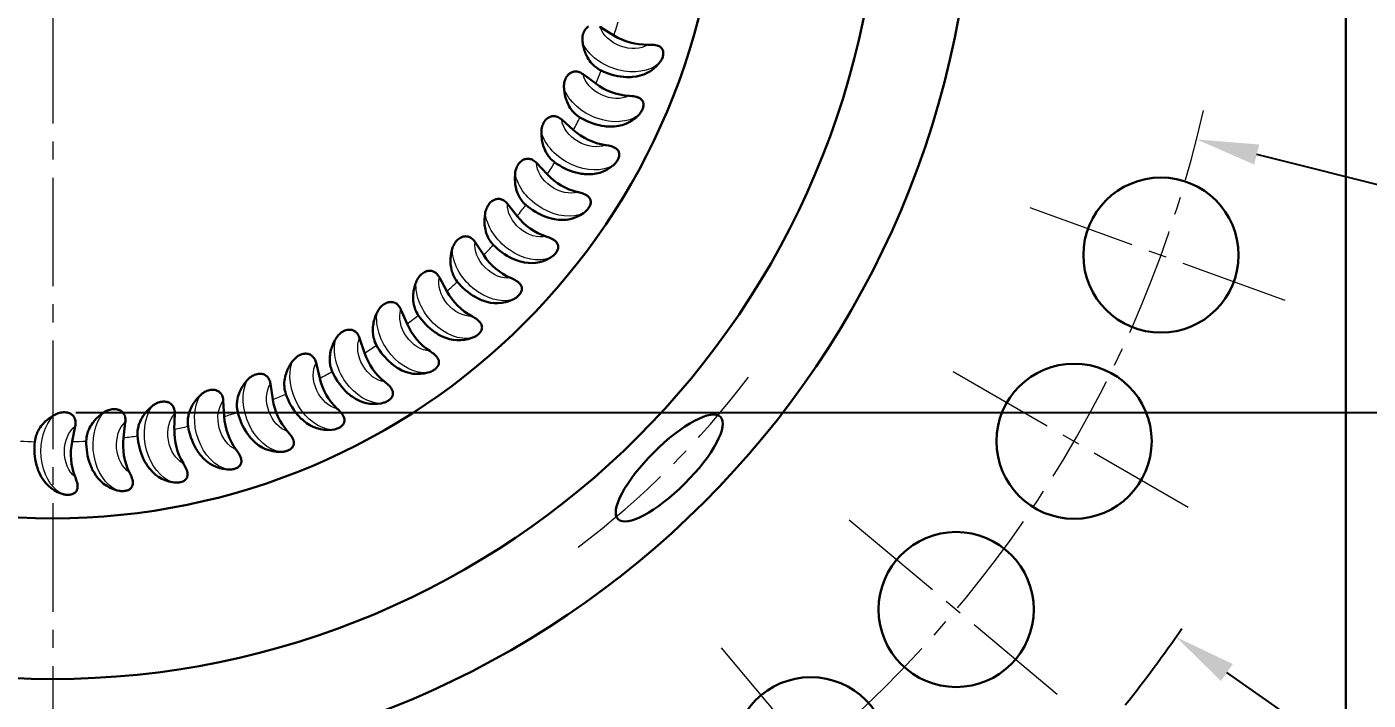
# Model space of a CAD drawing. Extents: x 89 to 510, y -61 to 440.
# Drawn here: x 232.6 to 297.4, y 161.2 to 193.7 of the extents above; entities that cross this region are included whole.
import ezdxf

# ---------------------------------------------------------------- set-up
doc = ezdxf.new("R2010")
doc.units = 0
doc.header["$LTSCALE"] = 7
doc.header["$MEASUREMENT"] = 0
doc.linetypes.add('CENTER2', pattern=[1.125, 0.75, -0.125, 0.125, -0.125])
doc.layers.get('0').update_dxf_attribs({"linetype": 'CONTINUOUS', "lineweight": 15})
for name, color, linetype, lineweight in [('1', 1, 'CENTER2', 15), ('3', 3, 'CONTINUOUS', 30), ('8', 252, 'CONTINUOUS', 15)]:
    doc.layers.add(name, color=color, linetype=linetype, lineweight=lineweight)
doc.styles.add('ITALICT', font='ITALICT.shx', dxfattribs={"width": 0.8, "height": 3})
doc.dimstyles.get("Standard").update_dxf_attribs({"dimtxt": 3, "dimasz": 3, "dimexe": 0.5, "dimexo": 0.5, "dimgap": 0.8, "dimtad": 1, "dimdsep": 46, "dimtxsty": 'ITALICT', "dimcen": 0.09, "dimazin": 2, "dimtfac": 1, "dimtmove": 0, "dimatfit": 3, "dimfxl": 1, "dimtolj": 1, "dimtzin": 0, "dimarcsym": 0})

# ---------------------------------------------------------------- blocks, each defined once
blk = doc.blocks.new('*D10')
at = {"color": 0, "lineweight": -2}
for p, q in [((233.724, 229.295), (314.622, 229.295)), ((314.122, 178.096), (314.122, 226.295)), ((234.923, 175.096), (314.622, 175.096))]:
    blk.add_line(p, q, dxfattribs=at)
at = {"color": 0}
for points in [[(314.622, 226.295), (313.622, 226.295), (314.122, 229.295)], [(313.622, 178.096), (314.622, 178.096), (314.122, 175.096)]]:
    blk.add_solid(points, dxfattribs=at)
at = {"color": 0, "insert": (311.822, 203.447), "char_height": 3, "attachment_point": 5, "rotation": 90, "style": 'ITALICT'}
blk.add_mtext('\\A1;54.2', dxfattribs=at)
blk = doc.blocks.new('*D46')
at = {"color": 0, "lineweight": -2}
for p, q in [((234.307, 278.197), (340.204, 278.197)), ((339.704, 275.197), (339.704, 129.197)), ((234.307, 126.197), (340.204, 126.197))]:
    blk.add_line(p, q, dxfattribs=at)
at = {"color": 0}
for points in [[(339.204, 275.197), (340.204, 275.197), (339.704, 278.197)], [(339.204, 129.197), (340.204, 129.197), (339.704, 126.197)]]:
    blk.add_solid(points, dxfattribs=at)
at = {"color": 0, "insert": (337.404, 202.197), "char_height": 3, "attachment_point": 5, "rotation": 90, "style": 'ITALICT'}
blk.add_mtext('\\A1;152', dxfattribs=at)
blk = doc.blocks.new('*D49')
at = {"color": 0, "lineweight": -2}
blk.add_line((306.788, 183.85), (291.997, 187.568), dxfattribs=at)
at = {"color": 0}
blk.add_solid([(292.119, 188.053), (291.875, 187.084), (289.087, 188.3)], dxfattribs=at)
at = {"color": 0, "insert": (303.026, 187.167), "char_height": 3, "attachment_point": 5, "rotation": 345.88822, "style": 'ITALICT'}
blk.add_mtext('\\A1;R57', dxfattribs=at)
blk = doc.blocks.new('*D50')
at = {"color": 0, "lineweight": -2}
blk.add_line((309.376, 149.346), (290.556, 162.509), dxfattribs=at)
blk.add_arc((233.807, 202.197), 66.25, 321.48913, 325.46446, dxfattribs=at)
at = {"color": 0}
blk.add_solid([(290.842, 162.919), (290.269, 162.099), (288.098, 164.228)], dxfattribs=at)
at = {"color": 0, "insert": (304.56, 155.521), "char_height": 3, "attachment_point": 5, "rotation": 325.03204, "style": 'ITALICT'}
blk.add_mtext('\\A1;R66.25', dxfattribs=at)

msp = doc.modelspace()

# ---------------------------------------------------------------- linework, layer by layer
at = {"layer": '1'}
for p, q in [((233.807, 202.197), (233.807, 126.197)), ((281.027, 185.011), (293.713, 180.394)), ((277.325, 177.072), (289.017, 170.322)), ((272.301, 169.897), (282.643, 161.22)), ((266.108, 163.704), (274.785, 153.362))]:
    msp.add_line(p, q, dxfattribs=at)
for radius, start, end in [(57, 193.46273, 347.32974), (42.14, 307.06668, 322.93332)]:
    msp.add_arc((233.807, 202.197), radius, start, end, dxfattribs=at)
at = {"layer": '3'}
msp.add_line((296.307, 245.438), (296.307, 158.957), dxfattribs=at)
for centre, radius in [((233.807, 202.197), 44.5), ((233.807, 202.197), 40.001), ((233.807, 202.197), 32.23), ((287.37, 182.702), 3.75), ((283.171, 173.697), 3.75), ((277.472, 165.558), 3.75), ((270.446, 158.533), 3.75)]:
    msp.add_circle(centre, radius, dxfattribs=at)
msp.add_ellipse((263.605, 172.4), major_axis=(-2.475, -2.475), ratio=0.304005, dxfattribs=at)
at = {"layer": '8', "lineweight": 30, "ltscale": 0.019004}
for p, q in [((260.929, 193.327), (260.281, 193.724)), ((260.053, 190.997), (259.442, 191.449)), ((256.26, 184.586), (255.786, 185.181)), ((254.639, 182.696), (254.22, 183.33)), ((252.86, 180.955), (252.498, 181.623)), ((250.936, 179.375), (250.633, 180.072)), ((248.882, 177.969), (248.641, 178.69)), ((244.446, 175.719), (244.333, 176.471)), ((239.686, 174.274), (239.706, 175.034)), ((237.23, 173.868), (237.316, 174.623))]:
    msp.add_line(p, q, dxfattribs=at)
at = {"layer": '8', "lineweight": 30, "ltscale": 0.019005}
for p, q in [((258.977, 188.752), (258.407, 189.256)), ((257.709, 186.61), (257.186, 187.161)), ((246.713, 176.747), (246.536, 177.486)), ((242.098, 174.893), (242.051, 175.652)), ((234.748, 173.678), (234.9, 174.422))]:
    msp.add_line(p, q, dxfattribs=at)
at = {"layer": '8', "lineweight": 30}
for points in [[(259.709, 193.765), (259.676, 193.743), (259.646, 193.72), (259.618, 193.696), (259.593, 193.671), (259.571, 193.645), (259.531, 193.591), (259.498, 193.535), (259.471, 193.477), (259.449, 193.418), (259.431, 193.356), (259.419, 193.293), (259.411, 193.228), (259.407, 193.162), (259.408, 193.094), (259.413, 193.024), (259.422, 192.953)], [(260.281, 193.724), (260.238, 193.749)], [(260.313, 191.629), (260.237, 191.669), (260.163, 191.715), (260.102, 191.757), (260.043, 191.802), (259.995, 191.842), (259.949, 191.885), (259.909, 191.924), (259.871, 191.964), (259.806, 192.041), (259.751, 192.115), (259.703, 192.187), (259.661, 192.258), (259.624, 192.326), (259.592, 192.393), (259.563, 192.459), (259.537, 192.524), (259.514, 192.588), (259.494, 192.651), (259.46, 192.774), (259.433, 192.894), (259.422, 192.953)], [(263.107, 191.973), (263.163, 192.045), (263.189, 192.083), (263.213, 192.122), (263.235, 192.162), (263.255, 192.203), (263.273, 192.245), (263.288, 192.287), (263.3, 192.329), (263.31, 192.372), (263.316, 192.414), (263.319, 192.456), (263.319, 192.496), (263.315, 192.535), (263.307, 192.573), (263.296, 192.608), (263.282, 192.641), (263.265, 192.672), (263.245, 192.701), (263.223, 192.726), (263.198, 192.75), (263.171, 192.771), (263.143, 192.79), (263.112, 192.806), (263.081, 192.821), (263.048, 192.833), (263.014, 192.844), (262.945, 192.86), (262.873, 192.871), (262.799, 192.878), (262.724, 192.881), (262.612, 192.881), (262.574, 192.88)], [(259.442, 191.449), (259.401, 191.478), (259.359, 191.504), (259.308, 191.53), (259.255, 191.553), (259.205, 191.569), (259.154, 191.58), (259.114, 191.584), (259.074, 191.586), (259.043, 191.585), (259.012, 191.581), (258.96, 191.571), (258.916, 191.557), (258.876, 191.54), (258.841, 191.521), (258.808, 191.501), (258.779, 191.479), (258.752, 191.456), (258.727, 191.432), (258.683, 191.382), (258.645, 191.329), (258.613, 191.274), (258.586, 191.216), (258.563, 191.156), (258.545, 191.095), (258.532, 191.031), (258.522, 190.965), (258.517, 190.897), (258.516, 190.828), (258.519, 190.756)], [(261.822, 191.32), (261.753, 191.315), (261.683, 191.312), (261.613, 191.312), (261.544, 191.313), (261.403, 191.322), (261.262, 191.337), (261.122, 191.36), (260.982, 191.389), (260.843, 191.425), (260.707, 191.468), (260.572, 191.516), (260.441, 191.569), (260.313, 191.629)], [(259.291, 189.359), (259.219, 189.406), (259.149, 189.457), (259.092, 189.505), (259.037, 189.555), (258.993, 189.599), (258.95, 189.646), (258.915, 189.688), (258.88, 189.732), (258.822, 189.814), (258.774, 189.893), (258.732, 189.969), (258.696, 190.042), (258.666, 190.114), (258.639, 190.183), (258.616, 190.252), (258.596, 190.318), (258.579, 190.384), (258.564, 190.448), (258.541, 190.574), (258.525, 190.696), (258.519, 190.756)], [(262.105, 189.458), (262.167, 189.526), (262.195, 189.561), (262.223, 189.598), (262.248, 189.636), (262.272, 189.675), (262.293, 189.714), (262.312, 189.755), (262.328, 189.796), (262.341, 189.838), (262.351, 189.879), (262.358, 189.92), (262.361, 189.961), (262.36, 190), (262.356, 190.038), (262.348, 190.075), (262.337, 190.109), (262.323, 190.141), (262.305, 190.171), (262.285, 190.199), (262.263, 190.224), (262.238, 190.248), (262.211, 190.269), (262.182, 190.288), (262.152, 190.305), (262.121, 190.32), (262.088, 190.334), (262.02, 190.356), (261.949, 190.374), (261.876, 190.387), (261.802, 190.396), (261.69, 190.406), (261.653, 190.408)], [(258.407, 189.256), (258.369, 189.288), (258.33, 189.317), (258.281, 189.348), (258.231, 189.375), (258.182, 189.396), (258.132, 189.411), (258.093, 189.419), (258.053, 189.424), (258.022, 189.426), (257.991, 189.425), (257.938, 189.419), (257.893, 189.409), (257.852, 189.395), (257.815, 189.38), (257.781, 189.362), (257.75, 189.343), (257.721, 189.323), (257.694, 189.301), (257.646, 189.255), (257.604, 189.206), (257.567, 189.154), (257.535, 189.098), (257.507, 189.041), (257.483, 188.981), (257.464, 188.918), (257.449, 188.854), (257.438, 188.787), (257.431, 188.717), (257.428, 188.645)], [(260.767, 188.919), (260.698, 188.921), (260.629, 188.924), (260.559, 188.93), (260.489, 188.937), (260.35, 188.958), (260.211, 188.986), (260.073, 189.021), (259.936, 189.062), (259.801, 189.11), (259.669, 189.164), (259.539, 189.224), (259.413, 189.289), (259.291, 189.359)], [(258.075, 187.187), (258.007, 187.24), (257.942, 187.297), (257.889, 187.349), (257.839, 187.404), (257.799, 187.452), (257.761, 187.502), (257.729, 187.547), (257.698, 187.594), (257.648, 187.681), (257.606, 187.764), (257.571, 187.843), (257.542, 187.919), (257.518, 187.993), (257.497, 188.065), (257.48, 188.135), (257.466, 188.203), (257.455, 188.27), (257.446, 188.335), (257.433, 188.462), (257.428, 188.585), (257.428, 188.645)], [(260.887, 187.041), (260.954, 187.102), (260.986, 187.135), (261.016, 187.169), (261.045, 187.205), (261.072, 187.241), (261.097, 187.279), (261.119, 187.318), (261.139, 187.358), (261.155, 187.398), (261.169, 187.438), (261.179, 187.479), (261.186, 187.519), (261.189, 187.558), (261.188, 187.596), (261.183, 187.633), (261.175, 187.668), (261.164, 187.702), (261.149, 187.733), (261.131, 187.762), (261.111, 187.79), (261.088, 187.815), (261.063, 187.838), (261.036, 187.86), (261.008, 187.88), (260.978, 187.898), (260.947, 187.914), (260.881, 187.943), (260.812, 187.966), (260.74, 187.985), (260.667, 188.001), (260.556, 188.021), (260.519, 188.026)], [(257.186, 187.161), (257.151, 187.196), (257.114, 187.229), (257.068, 187.264), (257.02, 187.296), (256.974, 187.32), (256.925, 187.34), (256.886, 187.351), (256.847, 187.36), (256.816, 187.364), (256.785, 187.366), (256.733, 187.364), (256.686, 187.358), (256.645, 187.349), (256.606, 187.336), (256.571, 187.322), (256.538, 187.305), (256.508, 187.288), (256.479, 187.269), (256.427, 187.227), (256.381, 187.181), (256.339, 187.132), (256.303, 187.08), (256.27, 187.025), (256.241, 186.968), (256.217, 186.907), (256.196, 186.844), (256.179, 186.778), (256.166, 186.71), (256.157, 186.638)], [(259.507, 186.62), (259.438, 186.628), (259.37, 186.637), (259.301, 186.649), (259.232, 186.662), (259.095, 186.695), (258.959, 186.735), (258.825, 186.782), (258.692, 186.835), (258.562, 186.894), (258.435, 186.96), (258.311, 187.03), (258.191, 187.106), (258.075, 187.187)], [(256.675, 185.129), (256.611, 185.188), (256.551, 185.251), (256.503, 185.307), (256.458, 185.366), (256.422, 185.417), (256.389, 185.47), (256.361, 185.518), (256.335, 185.567), (256.292, 185.658), (256.258, 185.744), (256.23, 185.826), (256.208, 185.905), (256.19, 185.981), (256.176, 186.054), (256.165, 186.125), (256.157, 186.194), (256.151, 186.262), (256.147, 186.328), (256.146, 186.455), (256.152, 186.578), (256.157, 186.638)], [(255.786, 185.181), (255.755, 185.219), (255.721, 185.255), (255.678, 185.294), (255.633, 185.329), (255.589, 185.357), (255.542, 185.381), (255.505, 185.396), (255.466, 185.408), (255.436, 185.415), (255.405, 185.42), (255.353, 185.423), (255.306, 185.421), (255.263, 185.415), (255.224, 185.406), (255.188, 185.394), (255.154, 185.381), (255.122, 185.366), (255.092, 185.349), (255.036, 185.312), (254.986, 185.271), (254.941, 185.226), (254.899, 185.177), (254.862, 185.125), (254.829, 185.07), (254.799, 185.012), (254.773, 184.951), (254.75, 184.887), (254.731, 184.82), (254.716, 184.75)], [(259.463, 184.738), (259.535, 184.794), (259.57, 184.824), (259.603, 184.855), (259.635, 184.888), (259.665, 184.922), (259.693, 184.958), (259.718, 184.994), (259.741, 185.032), (259.762, 185.071), (259.779, 185.11), (259.792, 185.149), (259.802, 185.189), (259.809, 185.228), (259.811, 185.266), (259.81, 185.303), (259.805, 185.338), (259.796, 185.373), (259.784, 185.405), (259.769, 185.436), (259.751, 185.465), (259.731, 185.492), (259.708, 185.518), (259.683, 185.541), (259.657, 185.563), (259.628, 185.584), (259.598, 185.603), (259.535, 185.637), (259.468, 185.667), (259.399, 185.692), (259.328, 185.714), (259.219, 185.743), (259.182, 185.752)], [(258.052, 184.44), (257.984, 184.453), (257.916, 184.468), (257.849, 184.486), (257.781, 184.505), (257.648, 184.55), (257.516, 184.602), (257.386, 184.66), (257.258, 184.725), (257.134, 184.795), (257.013, 184.871), (256.896, 184.952), (256.783, 185.038), (256.675, 185.129)], [(255.1, 183.2), (255.042, 183.265), (254.988, 183.333), (254.945, 183.393), (254.905, 183.455), (254.874, 183.51), (254.845, 183.566), (254.821, 183.616), (254.8, 183.667), (254.765, 183.762), (254.738, 183.85), (254.718, 183.934), (254.702, 184.015), (254.691, 184.092), (254.683, 184.166), (254.679, 184.238), (254.677, 184.307), (254.677, 184.375), (254.679, 184.441), (254.689, 184.568), (254.706, 184.69), (254.716, 184.75)], [(254.22, 183.33), (254.191, 183.37), (254.161, 183.409), (254.122, 183.452), (254.08, 183.491), (254.038, 183.523), (253.994, 183.551), (253.958, 183.569), (253.921, 183.584), (253.891, 183.594), (253.861, 183.601), (253.809, 183.609), (253.762, 183.611), (253.719, 183.609), (253.679, 183.603), (253.642, 183.595), (253.607, 183.585), (253.574, 183.572), (253.542, 183.558), (253.484, 183.527), (253.43, 183.49), (253.381, 183.449), (253.336, 183.404), (253.294, 183.355), (253.256, 183.303), (253.221, 183.248), (253.19, 183.19), (253.162, 183.128), (253.137, 183.062), (253.116, 182.994)], [(257.844, 182.569), (257.921, 182.617), (257.958, 182.644), (257.994, 182.673), (258.028, 182.703), (258.061, 182.734), (258.092, 182.767), (258.12, 182.802), (258.147, 182.837), (258.17, 182.874), (258.19, 182.911), (258.208, 182.949), (258.221, 182.988), (258.231, 183.026), (258.236, 183.064), (258.238, 183.101), (258.236, 183.137), (258.231, 183.172), (258.222, 183.205), (258.209, 183.237), (258.194, 183.267), (258.176, 183.296), (258.156, 183.324), (258.133, 183.35), (258.108, 183.374), (258.082, 183.397), (258.054, 183.418), (257.994, 183.458), (257.93, 183.493), (257.863, 183.524), (257.794, 183.553), (257.688, 183.591), (257.653, 183.603)], [(253.363, 181.417), (253.311, 181.486), (253.263, 181.559), (253.226, 181.622), (253.191, 181.688), (253.165, 181.745), (253.141, 181.803), (253.122, 181.855), (253.105, 181.908), (253.078, 182.005), (253.06, 182.096), (253.047, 182.181), (253.038, 182.263), (253.034, 182.34), (253.032, 182.415), (253.034, 182.487), (253.038, 182.557), (253.044, 182.624), (253.052, 182.69), (253.073, 182.816), (253.1, 182.936), (253.116, 182.994)], [(256.412, 182.394), (256.345, 182.413), (256.279, 182.435), (256.213, 182.458), (256.148, 182.483), (256.019, 182.539), (255.892, 182.602), (255.768, 182.672), (255.646, 182.747), (255.529, 182.828), (255.415, 182.915), (255.305, 183.006), (255.2, 183.101), (255.1, 183.2)], [(252.498, 181.623), (252.473, 181.666), (252.446, 181.707), (252.411, 181.753), (252.372, 181.795), (252.334, 181.831), (252.292, 181.863), (252.258, 181.884), (252.222, 181.902), (252.193, 181.914), (252.164, 181.924), (252.113, 181.936), (252.066, 181.942), (252.023, 181.944), (251.983, 181.942), (251.945, 181.937), (251.91, 181.93), (251.875, 181.92), (251.843, 181.909), (251.782, 181.883), (251.725, 181.851), (251.673, 181.814), (251.624, 181.773), (251.578, 181.729), (251.535, 181.68), (251.496, 181.628), (251.459, 181.573), (251.426, 181.513), (251.396, 181.451), (251.369, 181.384)], [(256.041, 180.548), (256.122, 180.59), (256.162, 180.614), (256.2, 180.639), (256.237, 180.666), (256.272, 180.694), (256.306, 180.725), (256.337, 180.756), (256.367, 180.79), (256.393, 180.824), (256.417, 180.86), (256.437, 180.896), (256.454, 180.933), (256.467, 180.97), (256.476, 181.007), (256.481, 181.044), (256.482, 181.08), (256.48, 181.115), (256.474, 181.149), (256.464, 181.182), (256.452, 181.214), (256.436, 181.244), (256.418, 181.273), (256.398, 181.301), (256.375, 181.328), (256.351, 181.353), (256.325, 181.377), (256.269, 181.421), (256.208, 181.462), (256.144, 181.499), (256.078, 181.533), (255.976, 181.581), (255.941, 181.596)], [(251.478, 179.792), (251.432, 179.865), (251.39, 179.941), (251.359, 180.008), (251.33, 180.077), (251.309, 180.136), (251.29, 180.196), (251.276, 180.249), (251.263, 180.303), (251.245, 180.402), (251.234, 180.494), (251.229, 180.581), (251.228, 180.663), (251.23, 180.74), (251.235, 180.815), (251.243, 180.886), (251.253, 180.955), (251.265, 181.022), (251.279, 181.087), (251.311, 181.21), (251.348, 181.327), (251.369, 181.384)], [(254.6, 180.499), (254.535, 180.524), (254.471, 180.551), (254.408, 180.58), (254.345, 180.611), (254.221, 180.678), (254.1, 180.752), (253.982, 180.832), (253.868, 180.918), (253.758, 181.009), (253.652, 181.105), (253.55, 181.205), (253.454, 181.309), (253.363, 181.417)], [(250.633, 180.072), (250.612, 180.117), (250.589, 180.16), (250.558, 180.209), (250.523, 180.255), (250.488, 180.294), (250.449, 180.329), (250.417, 180.353), (250.383, 180.374), (250.355, 180.389), (250.327, 180.401), (250.277, 180.418), (250.231, 180.428), (250.189, 180.433), (250.149, 180.435), (250.111, 180.433), (250.074, 180.429), (250.039, 180.423), (250.006, 180.415), (249.943, 180.393), (249.884, 180.366), (249.828, 180.335), (249.776, 180.298), (249.726, 180.258), (249.68, 180.213), (249.636, 180.165), (249.595, 180.113), (249.556, 180.057), (249.521, 179.997), (249.488, 179.933)], [(249.458, 178.337), (249.418, 178.414), (249.384, 178.494), (249.358, 178.563), (249.336, 178.634), (249.319, 178.694), (249.306, 178.756), (249.296, 178.81), (249.288, 178.865), (249.279, 178.966), (249.276, 179.058), (249.278, 179.145), (249.284, 179.226), (249.294, 179.304), (249.305, 179.377), (249.319, 179.448), (249.335, 179.516), (249.353, 179.581), (249.372, 179.644), (249.415, 179.764), (249.463, 179.878), (249.488, 179.933)], [(252.63, 178.77), (252.567, 178.8), (252.506, 178.833), (252.445, 178.867), (252.386, 178.903), (252.268, 178.981), (252.154, 179.065), (252.044, 179.155), (251.937, 179.25), (251.835, 179.351), (251.738, 179.456), (251.646, 179.564), (251.559, 179.676), (251.478, 179.792)], [(254.07, 178.693), (254.154, 178.728), (254.195, 178.748), (254.236, 178.769), (254.275, 178.793), (254.313, 178.818), (254.349, 178.845), (254.383, 178.874), (254.415, 178.905), (254.444, 178.937), (254.471, 178.97), (254.494, 179.005), (254.514, 179.04), (254.531, 179.076), (254.543, 179.112), (254.551, 179.149), (254.555, 179.184), (254.556, 179.22), (254.553, 179.254), (254.546, 179.288), (254.537, 179.32), (254.524, 179.352), (254.509, 179.382), (254.491, 179.412), (254.471, 179.44), (254.449, 179.467), (254.425, 179.493), (254.373, 179.543), (254.316, 179.588), (254.255, 179.631), (254.192, 179.671), (254.094, 179.727), (254.061, 179.745)], [(248.641, 178.69), (248.624, 178.736), (248.604, 178.782), (248.578, 178.833), (248.547, 178.882), (248.516, 178.923), (248.48, 178.962), (248.45, 178.989), (248.418, 179.013), (248.392, 179.03), (248.364, 179.045), (248.316, 179.066), (248.272, 179.08), (248.23, 179.088), (248.19, 179.093), (248.152, 179.095), (248.115, 179.094), (248.08, 179.091), (248.046, 179.086), (247.981, 179.07), (247.92, 179.048), (247.862, 179.022), (247.806, 178.99), (247.753, 178.954), (247.703, 178.913), (247.655, 178.869), (247.61, 178.821), (247.567, 178.768), (247.526, 178.712), (247.488, 178.651)], [(247.319, 177.064), (247.286, 177.144), (247.258, 177.226), (247.239, 177.298), (247.223, 177.37), (247.212, 177.432), (247.204, 177.494), (247.199, 177.55), (247.196, 177.605), (247.196, 177.706), (247.201, 177.798), (247.21, 177.884), (247.223, 177.965), (247.239, 178.041), (247.257, 178.113), (247.278, 178.182), (247.299, 178.249), (247.323, 178.312), (247.348, 178.373), (247.401, 178.49), (247.458, 178.599), (247.488, 178.651)], [(250.516, 177.218), (250.457, 177.254), (250.399, 177.292), (250.341, 177.332), (250.285, 177.373), (250.174, 177.46), (250.068, 177.554), (249.966, 177.653), (249.868, 177.758), (249.775, 177.866), (249.688, 177.979), (249.605, 178.096), (249.529, 178.215), (249.458, 178.337)], [(246.536, 177.486), (246.523, 177.534), (246.507, 177.581), (246.486, 177.634), (246.459, 177.686), (246.431, 177.73), (246.399, 177.771), (246.371, 177.801), (246.342, 177.828), (246.317, 177.847), (246.291, 177.864), (246.245, 177.889), (246.202, 177.907), (246.161, 177.919), (246.121, 177.928), (246.084, 177.933), (246.047, 177.935), (246.012, 177.935), (245.977, 177.933), (245.911, 177.923), (245.849, 177.907), (245.788, 177.885), (245.73, 177.858), (245.675, 177.827), (245.621, 177.791), (245.569, 177.751), (245.52, 177.707), (245.472, 177.658), (245.427, 177.605), (245.383, 177.548)], [(251.944, 177.016), (252.031, 177.044), (252.074, 177.06), (252.116, 177.078), (252.157, 177.098), (252.197, 177.12), (252.235, 177.144), (252.272, 177.17), (252.307, 177.197), (252.339, 177.227), (252.368, 177.258), (252.394, 177.29), (252.417, 177.324), (252.437, 177.358), (252.452, 177.393), (252.463, 177.428), (252.471, 177.464), (252.474, 177.499), (252.474, 177.533), (252.471, 177.567), (252.464, 177.601), (252.454, 177.633), (252.441, 177.665), (252.426, 177.696), (252.409, 177.726), (252.389, 177.755), (252.367, 177.783), (252.32, 177.836), (252.267, 177.887), (252.21, 177.935), (252.151, 177.98), (252.059, 178.044), (252.028, 178.065)], [(245.077, 175.982), (245.051, 176.065), (245.031, 176.149), (245.018, 176.222), (245.008, 176.295), (245.003, 176.358), (245, 176.421), (245, 176.476), (245.002, 176.532), (245.01, 176.632), (245.023, 176.723), (245.04, 176.808), (245.06, 176.888), (245.083, 176.962), (245.107, 177.033), (245.133, 177.1), (245.161, 177.164), (245.19, 177.225), (245.22, 177.284), (245.283, 177.395), (245.349, 177.499), (245.383, 177.548)], [(248.275, 175.857), (248.22, 175.898), (248.165, 175.941), (248.111, 175.985), (248.058, 176.031), (247.956, 176.128), (247.858, 176.23), (247.765, 176.338), (247.677, 176.451), (247.594, 176.567), (247.516, 176.687), (247.444, 176.811), (247.378, 176.936), (247.319, 177.064)], [(242.749, 175.099), (242.731, 175.184), (242.718, 175.27), (242.711, 175.344), (242.708, 175.417), (242.708, 175.48), (242.711, 175.543), (242.715, 175.599), (242.722, 175.654), (242.739, 175.753), (242.761, 175.843), (242.785, 175.926), (242.812, 176.003), (242.84, 176.076), (242.871, 176.144), (242.903, 176.208), (242.936, 176.27), (242.97, 176.328), (243.005, 176.384), (243.077, 176.489), (243.152, 176.587), (243.191, 176.633)], [(244.333, 176.471), (244.325, 176.52), (244.313, 176.568), (244.296, 176.623), (244.275, 176.676), (244.251, 176.723), (244.222, 176.767), (244.197, 176.799), (244.17, 176.828), (244.147, 176.849), (244.123, 176.868), (244.079, 176.898), (244.037, 176.919), (243.998, 176.935), (243.959, 176.947), (243.922, 176.955), (243.886, 176.961), (243.851, 176.964), (243.816, 176.964), (243.75, 176.96), (243.686, 176.95), (243.624, 176.933), (243.564, 176.912), (243.505, 176.885), (243.449, 176.854), (243.394, 176.819), (243.341, 176.779), (243.289, 176.735), (243.239, 176.686), (243.191, 176.633)], [(249.681, 175.531), (249.77, 175.551), (249.814, 175.564), (249.857, 175.578), (249.9, 175.594), (249.941, 175.613), (249.982, 175.633), (250.02, 175.656), (250.057, 175.68), (250.092, 175.707), (250.124, 175.735), (250.153, 175.765), (250.179, 175.796), (250.201, 175.829), (250.219, 175.862), (250.234, 175.897), (250.244, 175.931), (250.251, 175.966), (250.254, 176), (250.253, 176.034), (250.249, 176.068), (250.242, 176.102), (250.232, 176.134), (250.22, 176.166), (250.205, 176.198), (250.188, 176.228), (250.169, 176.258), (250.126, 176.316), (250.078, 176.371), (250.026, 176.423), (249.971, 176.473), (249.884, 176.546), (249.855, 176.569)], [(240.353, 174.423), (240.343, 174.509), (240.337, 174.596), (240.337, 174.67), (240.34, 174.744), (240.346, 174.806), (240.354, 174.869), (240.363, 174.923), (240.375, 174.978), (240.401, 175.075), (240.43, 175.163), (240.461, 175.243), (240.494, 175.318), (240.529, 175.388), (240.566, 175.453), (240.603, 175.514), (240.641, 175.573), (240.68, 175.628), (240.72, 175.681), (240.801, 175.779), (240.885, 175.87), (240.927, 175.912)], [(242.051, 175.652), (242.047, 175.701), (242.04, 175.75), (242.028, 175.806), (242.011, 175.861), (241.991, 175.91), (241.966, 175.956), (241.944, 175.99), (241.919, 176.021), (241.898, 176.044), (241.876, 176.066), (241.835, 176.099), (241.795, 176.124), (241.757, 176.143), (241.72, 176.158), (241.684, 176.17), (241.648, 176.178), (241.613, 176.184), (241.579, 176.188), (241.512, 176.19), (241.448, 176.185), (241.384, 176.174), (241.323, 176.157), (241.262, 176.136), (241.203, 176.11), (241.146, 176.08), (241.089, 176.045), (241.034, 176.005), (240.98, 175.961), (240.927, 175.912)], [(245.925, 174.697), (245.873, 174.742), (245.822, 174.789), (245.772, 174.838), (245.724, 174.889), (245.63, 174.994), (245.542, 175.105), (245.458, 175.22), (245.38, 175.34), (245.308, 175.463), (245.241, 175.59), (245.18, 175.719), (245.125, 175.849), (245.077, 175.982)], [(234.9, 174.422), (234.908, 174.471), (234.914, 174.52), (234.917, 174.578), (234.915, 174.635), (234.908, 174.687), (234.896, 174.739), (234.884, 174.777), (234.868, 174.814), (234.854, 174.841), (234.838, 174.868), (234.807, 174.91), (234.775, 174.945), (234.743, 174.973), (234.711, 174.998), (234.679, 175.018), (234.647, 175.036), (234.615, 175.05), (234.583, 175.063), (234.519, 175.082), (234.455, 175.094), (234.391, 175.099), (234.327, 175.1), (234.263, 175.095), (234.2, 175.085), (234.136, 175.07), (234.072, 175.051), (234.009, 175.028), (233.945, 174.999), (233.881, 174.965)], [(235.431, 173.708), (235.435, 173.795), (235.445, 173.881), (235.457, 173.954), (235.473, 174.026), (235.49, 174.087), (235.509, 174.147), (235.528, 174.199), (235.548, 174.251), (235.591, 174.342), (235.634, 174.424), (235.679, 174.498), (235.725, 174.565), (235.772, 174.628), (235.819, 174.686), (235.866, 174.74), (235.914, 174.79), (235.962, 174.838), (236.011, 174.883), (236.108, 174.966), (236.206, 175.041), (236.255, 175.075)], [(237.316, 174.623), (237.321, 174.673), (237.322, 174.722), (237.32, 174.78), (237.313, 174.837), (237.302, 174.888), (237.285, 174.938), (237.27, 174.975), (237.251, 175.01), (237.234, 175.037), (237.216, 175.062), (237.181, 175.101), (237.146, 175.133), (237.112, 175.159), (237.078, 175.18), (237.044, 175.197), (237.011, 175.212), (236.978, 175.224), (236.945, 175.234), (236.879, 175.247), (236.814, 175.253), (236.75, 175.253), (236.687, 175.248), (236.624, 175.238), (236.561, 175.222), (236.499, 175.202), (236.437, 175.178), (236.376, 175.148), (236.315, 175.114), (236.255, 175.075)], [(237.908, 173.958), (237.905, 174.045), (237.907, 174.132), (237.913, 174.205), (237.922, 174.279), (237.933, 174.341), (237.947, 174.402), (237.961, 174.456), (237.977, 174.509), (238.012, 174.604), (238.048, 174.689), (238.086, 174.766), (238.126, 174.838), (238.167, 174.904), (238.209, 174.966), (238.252, 175.024), (238.295, 175.078), (238.339, 175.13), (238.383, 175.179), (238.472, 175.27), (238.563, 175.353), (238.609, 175.392)], [(239.706, 175.034), (239.706, 175.084), (239.703, 175.133), (239.696, 175.19), (239.684, 175.246), (239.668, 175.296), (239.648, 175.345), (239.629, 175.38), (239.607, 175.414), (239.588, 175.439), (239.568, 175.462), (239.53, 175.498), (239.493, 175.527), (239.456, 175.549), (239.42, 175.568), (239.385, 175.582), (239.351, 175.594), (239.316, 175.603), (239.283, 175.61), (239.216, 175.617), (239.151, 175.618), (239.088, 175.612), (239.025, 175.602), (238.963, 175.586), (238.902, 175.565), (238.841, 175.54), (238.782, 175.51), (238.724, 175.475), (238.666, 175.436), (238.609, 175.392)], [(243.482, 173.745), (243.434, 173.795), (243.387, 173.847), (243.342, 173.9), (243.298, 173.954), (243.214, 174.067), (243.136, 174.185), (243.063, 174.307), (242.995, 174.433), (242.934, 174.563), (242.878, 174.694), (242.829, 174.828), (242.786, 174.963), (242.749, 175.099)], [(247.296, 174.25), (247.387, 174.261), (247.432, 174.27), (247.476, 174.281), (247.52, 174.293), (247.563, 174.308), (247.605, 174.325), (247.645, 174.344), (247.684, 174.365), (247.721, 174.388), (247.755, 174.413), (247.787, 174.441), (247.815, 174.47), (247.84, 174.5), (247.861, 174.532), (247.879, 174.565), (247.892, 174.599), (247.902, 174.632), (247.908, 174.667), (247.91, 174.701), (247.909, 174.735), (247.905, 174.769), (247.898, 174.802), (247.889, 174.835), (247.876, 174.867), (247.862, 174.899), (247.846, 174.931), (247.808, 174.992), (247.765, 175.051), (247.718, 175.107), (247.667, 175.162), (247.587, 175.242), (247.56, 175.268)], [(232.942, 173.675), (232.954, 173.761), (232.971, 173.846), (232.989, 173.918), (233.012, 173.988), (233.033, 174.047), (233.058, 174.106), (233.081, 174.156), (233.106, 174.205), (233.156, 174.293), (233.207, 174.37), (233.258, 174.44), (233.31, 174.503), (233.362, 174.561), (233.413, 174.615), (233.465, 174.665), (233.518, 174.711), (233.57, 174.754), (233.622, 174.795), (233.726, 174.869), (233.83, 174.935), (233.881, 174.965)], [(240.965, 173.01), (240.922, 173.064), (240.88, 173.119), (240.839, 173.176), (240.8, 173.234), (240.727, 173.354), (240.659, 173.479), (240.597, 173.607), (240.541, 173.738), (240.491, 173.872), (240.447, 174.009), (240.409, 174.146), (240.378, 174.284), (240.353, 174.423)], [(238.394, 172.497), (238.356, 172.555), (238.319, 172.614), (238.283, 172.674), (238.25, 172.735), (238.187, 172.861), (238.13, 172.991), (238.079, 173.124), (238.035, 173.26), (237.997, 173.398), (237.965, 173.537), (237.939, 173.677), (237.92, 173.818), (237.908, 173.958)], [(244.809, 173.18), (244.9, 173.184), (244.946, 173.189), (244.991, 173.195), (245.036, 173.204), (245.08, 173.215), (245.123, 173.228), (245.165, 173.244), (245.206, 173.261), (245.244, 173.281), (245.281, 173.304), (245.315, 173.328), (245.345, 173.355), (245.373, 173.383), (245.397, 173.413), (245.417, 173.444), (245.433, 173.476), (245.446, 173.509), (245.455, 173.542), (245.46, 173.576), (245.462, 173.61), (245.461, 173.644), (245.457, 173.678), (245.45, 173.712), (245.441, 173.745), (245.43, 173.778), (245.416, 173.811), (245.384, 173.875), (245.346, 173.938), (245.304, 173.998), (245.258, 174.057), (245.186, 174.144), (245.161, 174.172)], [(233.167, 172.152), (233.139, 172.216), (233.113, 172.28), (233.089, 172.345), (233.066, 172.411), (233.026, 172.546), (232.992, 172.684), (232.966, 172.824), (232.946, 172.965), (232.932, 173.108), (232.925, 173.251), (232.924, 173.393), (232.93, 173.535), (232.942, 173.675)], [(235.788, 172.211), (235.755, 172.271), (235.723, 172.333), (235.693, 172.396), (235.665, 172.46), (235.613, 172.591), (235.568, 172.725), (235.529, 172.862), (235.497, 173.001), (235.471, 173.142), (235.451, 173.284), (235.438, 173.426), (235.431, 173.568), (235.431, 173.708)], [(242.238, 172.332), (242.329, 172.328), (242.375, 172.328), (242.421, 172.331), (242.466, 172.336), (242.511, 172.343), (242.555, 172.352), (242.599, 172.364), (242.64, 172.378), (242.681, 172.395), (242.719, 172.414), (242.755, 172.435), (242.788, 172.459), (242.818, 172.484), (242.844, 172.512), (242.867, 172.541), (242.886, 172.572), (242.901, 172.604), (242.913, 172.636), (242.921, 172.669), (242.926, 172.703), (242.928, 172.737), (242.927, 172.771), (242.923, 172.806), (242.917, 172.84), (242.908, 172.874), (242.898, 172.907), (242.871, 172.974), (242.839, 173.039), (242.802, 173.104), (242.762, 173.166), (242.697, 173.259), (242.675, 173.289)], [(239.603, 171.711), (239.694, 171.699), (239.739, 171.695), (239.785, 171.694), (239.831, 171.695), (239.876, 171.698), (239.921, 171.703), (239.965, 171.711), (240.008, 171.722), (240.049, 171.735), (240.089, 171.75), (240.127, 171.768), (240.162, 171.789), (240.194, 171.812), (240.222, 171.837), (240.248, 171.865), (240.269, 171.894), (240.287, 171.924), (240.302, 171.955), (240.313, 171.988), (240.321, 172.021), (240.326, 172.054), (240.328, 172.088), (240.327, 172.123), (240.324, 172.157), (240.318, 172.192), (240.311, 172.226), (240.29, 172.295), (240.263, 172.363), (240.232, 172.43), (240.198, 172.496), (240.141, 172.594), (240.122, 172.626)], [(234.221, 171.167), (234.308, 171.14), (234.352, 171.129), (234.397, 171.12), (234.442, 171.112), (234.488, 171.108), (234.533, 171.105), (234.578, 171.105), (234.622, 171.108), (234.665, 171.114), (234.707, 171.122), (234.747, 171.133), (234.785, 171.148), (234.82, 171.165), (234.853, 171.185), (234.882, 171.207), (234.909, 171.232), (234.932, 171.258), (234.952, 171.287), (234.968, 171.317), (234.982, 171.348), (234.992, 171.38), (235, 171.414), (235.005, 171.448), (235.008, 171.482), (235.009, 171.517), (235.007, 171.553), (234.999, 171.624), (234.985, 171.695), (234.966, 171.767), (234.943, 171.838), (234.905, 171.944), (234.891, 171.979)], [(236.924, 171.322), (237.013, 171.302), (237.058, 171.294), (237.104, 171.289), (237.149, 171.286), (237.195, 171.285), (237.24, 171.287), (237.284, 171.291), (237.328, 171.297), (237.371, 171.307), (237.412, 171.319), (237.451, 171.334), (237.487, 171.351), (237.521, 171.371), (237.552, 171.394), (237.579, 171.419), (237.603, 171.446), (237.624, 171.474), (237.641, 171.504), (237.655, 171.535), (237.666, 171.568), (237.674, 171.601), (237.679, 171.635), (237.681, 171.669), (237.681, 171.704), (237.678, 171.739), (237.674, 171.774), (237.659, 171.844), (237.639, 171.914), (237.614, 171.984), (237.585, 172.053), (237.537, 172.155), (237.52, 172.188)]]:
    msp.add_lwpolyline(points, dxfattribs=at)
at = {"layer": '8', "lineweight": 13}
for start, end in [(341.88916, 343.26147), (336.88916, 338.26147), (331.88916, 333.26147), (326.88916, 328.26147), (321.88916, 323.26147), (316.88916, 318.26147), (311.88916, 313.26147), (306.88916, 308.26147), (301.88917, 303.26147), (296.88917, 298.26147), (291.88917, 293.26147), (286.88916, 288.26147), (281.88916, 283.26147), (276.88916, 278.26147), (266.88917, 268.26147), (271.88916, 273.26147)]:
    msp.add_arc((233.807, 202.197), 28.535, start, end, dxfattribs=at)
at = {"layer": '8', "lineweight": 30}
for centre, start, end in [((262.501, 195.858), 238.15026, 271.4044), ((261.839, 193.381), 233.15026, 266.4044), ((260.964, 190.971), 228.15026, 261.4044), ((259.883, 188.647), 223.15025, 256.40439), ((258.602, 186.426), 218.15026, 251.4044), ((257.133, 184.325), 213.15026, 246.4044), ((255.487, 182.36), 208.15026, 241.4044), ((253.676, 180.546), 203.15026, 236.4044), ((251.713, 178.897), 198.15025, 231.4044), ((249.614, 177.425), 193.15026, 226.4044), ((247.395, 176.142), 188.15026, 221.4044), ((245.072, 175.057), 183.15026, 216.4044), ((240.188, 173.513), 173.15026, 206.4044), ((242.664, 174.178), 178.15026, 211.4044), ((237.664, 173.066), 168.15026, 201.4044)]:
    msp.add_arc(centre, 2.979, start, end, dxfattribs=at)
at = {"layer": '8', "lineweight": 13, "extrusion": (0, 0, -1)}
for centre, major_axis, start_param, end_param in [((261.586, 193.727), (1.297, -0.472), 0.488633, 2.663304), ((261.392, 193.196), (2.049, -0.746), 0.373338, 2.516708), ((260.742, 191.338), (1.251, -0.583), 0.488633, 2.663304), ((260.503, 190.826), (1.976, -0.921), 0.373338, 2.516708), ((259.693, 189.032), (1.195, -0.69), 0.488633, 2.663304), ((259.41, 188.542), (1.888, -1.09), 0.373338, 2.516708), ((258.447, 186.826), (1.13, -0.792), 0.488633, 2.663304), ((258.123, 186.363), (1.786, -1.25), 0.373338, 2.516708), ((257.014, 184.737), (1.057, -0.887), 0.488633, 2.663304), ((256.65, 184.304), (1.67, -1.401), 0.373338, 2.516708), ((255.004, 182.381), (1.541, -1.541), 0.373338, 2.516708), ((255.404, 182.781), (0.976, -0.976), 0.488633, 2.663304), ((253.629, 180.973), (0.887, -1.057), 0.488633, 2.663304), ((253.196, 180.609), (1.401, -1.67), 0.373338, 2.516708), ((251.241, 179.002), (1.25, -1.786), 0.373338, 2.516708), ((251.704, 179.326), (0.792, -1.13), 0.488633, 2.663304), ((249.153, 177.57), (1.09, -1.888), 0.373338, 2.516708), ((249.642, 177.853), (0.69, -1.195), 0.488633, 2.663304), ((246.948, 176.327), (0.921, -1.976), 0.373338, 2.516708), ((247.46, 176.566), (0.583, -1.251), 0.488633, 2.663304), ((244.643, 175.28), (0.746, -2.049), 0.373338, 2.516708), ((245.175, 175.473), (0.472, -1.297), 0.488633, 2.663304), ((242.256, 174.438), (0.564, -2.106), 0.373338, 2.516708), ((237.307, 173.393), (0.19, -2.172), 0.373338, 2.516708), ((239.804, 173.807), (0.379, -2.147), 0.373338, 2.516708), ((240.361, 173.906), (0.24, -1.359), 0.488633, 2.663304), ((242.802, 174.584), (0.357, -1.333), 0.488633, 2.663304), ((234.783, 173.197), (0, -2.18), 0.373338, 2.516708), ((235.349, 173.197), (0, -1.38), 0.488633, 2.663304), ((237.871, 173.442), (0.12, -1.375), 0.488633, 2.663304)]:
    msp.add_ellipse(centre, major_axis=major_axis, ratio=0.707107, start_param=start_param, end_param=end_param, dxfattribs=at)
at = {"layer": '8', "lineweight": 30, "extrusion": (0, 0, -1)}
for centre, major_axis in [((180.238, 331.717), (82.396, -140.151)), ((191.73, 335.893), (69.867, -146.799)), ((203.542, 339.052), (56.807, -152.33)), ((215.585, 341.169), (43.314, -156.701)), ((227.767, 342.228), (29.492, -159.88)), ((239.994, 342.222), (15.445, -161.842)), ((252.174, 341.15), (1.281, -162.572)), ((264.215, 339.02), (-12.893, -162.065)), ((276.024, 335.849), (-26.969, -160.325)), ((287.512, 331.661), (-40.839, -157.364)), ((298.591, 326.488), (-54.399, -153.206)), ((319.19, 313.35), (-80.176, -141.432)), ((309.177, 320.369), (-67.545, -147.882)), ((337.194, 296.835), (-103.518, -125.361)), ((328.553, 305.486), (-92.198, -133.906))]:
    msp.add_ellipse(centre, major_axis=major_axis, ratio=0.10265, start_param=6.246323, end_param=6.332617, dxfattribs=at)

# ---------------------------------------------------------------- dimensions: what is measured, and where the dimension line sits
dim = msp.add_aligned_dim(p1=(233.807, 278.197), p2=(233.807, 126.197), distance=105.896, dimstyle='Standard')
dim.commit()
dim.dimension.update_dxf_attribs({"geometry": '*D46', "text_midpoint": (337.404, 202.197)})
dim = msp.add_linear_dim(base=(314.122, 229.295), p1=(234.423, 175.096), p2=(233.224, 229.295), angle=90, dimstyle='Standard', override={"dimdec": 1})
dim.commit()
dim.dimension.update_dxf_attribs({"geometry": '*D10', "text_midpoint": (314.122, 203.447), "dimtype": 160})
for mpoint, picture, middle in [((289.087, 188.3), '*D49', (302.466, 184.937)), ((288.098, 164.228), '*D50', (303.242, 153.636))]:
    dim = msp.add_radius_dim(center=(233.807, 202.197), mpoint=mpoint, dimstyle='Standard', override={"dimcen": 0, "dimtofl": 0})
    dim.commit()
    dim.dimension.update_dxf_attribs({"geometry": picture, "text_midpoint": middle, "dimtype": 164})

doc.saveas('drawing.dxf')
